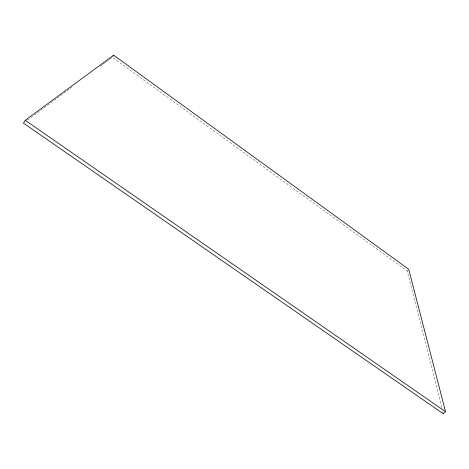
<?xml version="1.0" encoding="UTF-8"?>
<svg xmlns="http://www.w3.org/2000/svg" width="469" height="469" viewBox="0 0 469 469"><rect width="100%" height="100%" fill="white"/><g stroke="black" fill="none" stroke-linecap="round" stroke-linejoin="round"><path stroke-width="0.35" stroke-dasharray="2.35 1.76" d="M441.734 407.432L407.168 270.965L407.942 270.126M27.571 120.076L71.71 87.351M100.548 65.971L102.312 64.663M102.904 64.23L104.669 62.916M105.255 62.483L107.02 61.175M107.612 60.736L109.377 59.428M109.963 58.994L112.32 57.247L407.168 270.965M442.63 410.967L443.346 413.799"/><path stroke-width="0.7" d="M25.25 120.293L23.45 123.13L443.346 413.799L445.55 411.665L408.71 269.288L113.668 55.201L25.25 120.293L445.55 411.665M112.994 56.227L113.668 55.201"/></g></svg>
